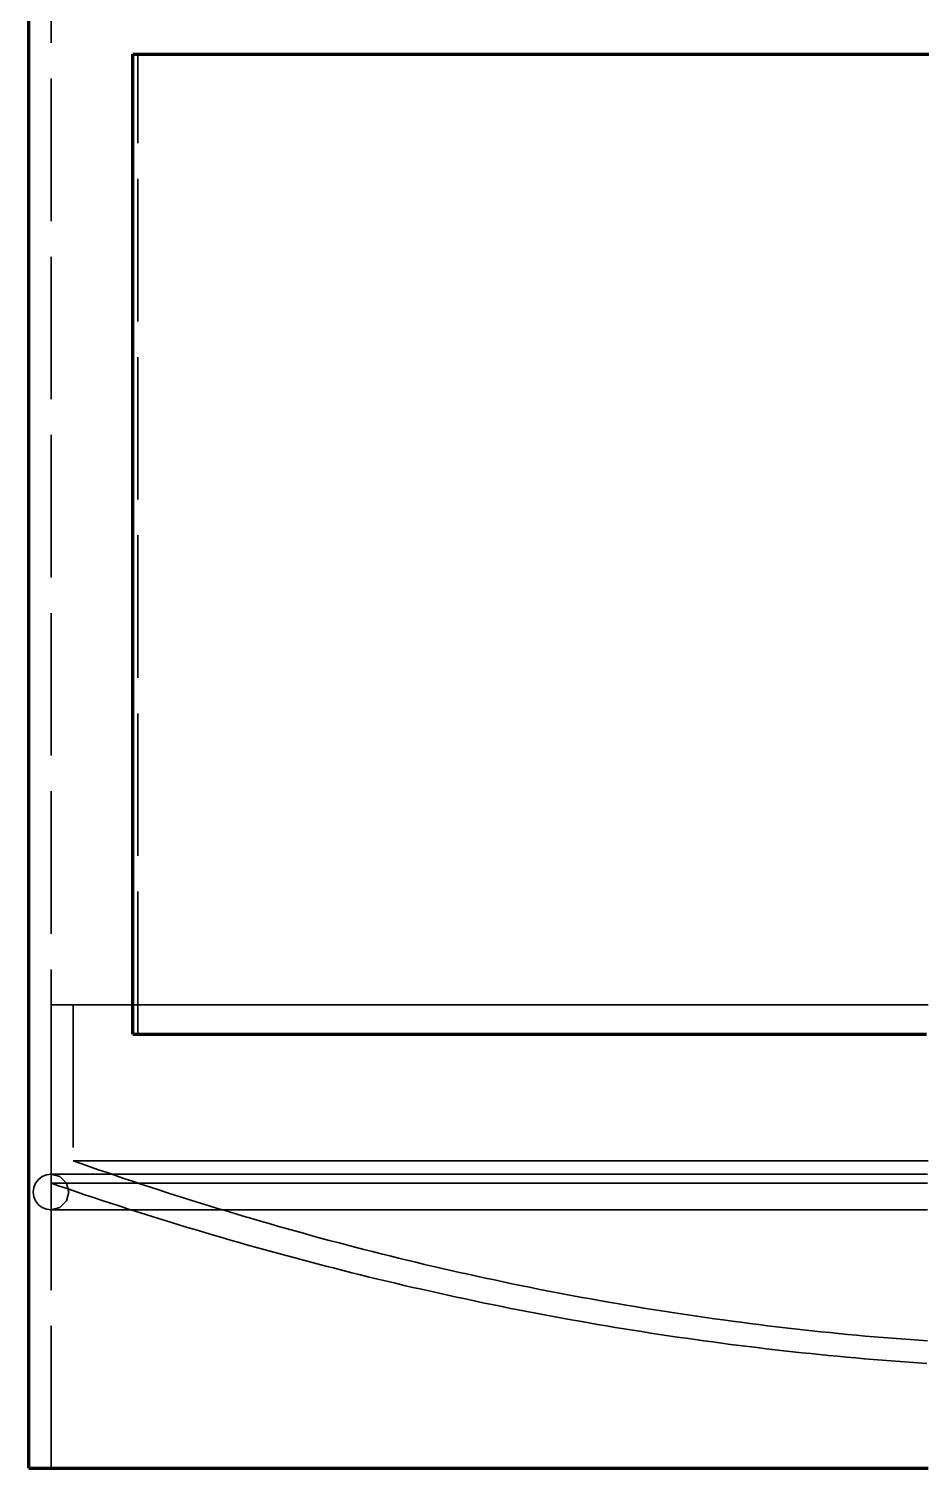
# Model space of a CAD drawing. Header units: millimetres. Extents: x 0 to 2382, y 0 to 420.
# Drawn here: x 284.3 to 309.36, y 173.36 to 213.76 of the extents above; entities that cross this region are included whole.
import ezdxf

# ---------------------------------------------------------------- set-up
doc = ezdxf.new("R2010")
doc.units = ezdxf.units.MM
doc.linetypes.add('IRAM-E-TRAZOS', pattern=[5, 4, -1])
doc.layers.add('01-VISIBLE', color=7, linetype='CONTINUOUS', lineweight=70)
doc.layers.add('02-OCULTA', color=4, linetype='IRAM-E-TRAZOS', lineweight=35)

msp = doc.modelspace()

# ---------------------------------------------------------------- linework, layer by layer
at = {"layer": '01-VISIBLE'}
for p, q in [((284.305, 173.363), (284.305, 219.5)), ((287.23, 185.548), (287.23, 213.048))]:
    msp.add_line(p, q, dxfattribs=at)
for points in [[(287.23, 213.048), (287.481, 213.048), (287.732, 213.048), (287.983, 213.048), (288.234, 213.048), (288.485, 213.048), (288.736, 213.048), (288.987, 213.048), (289.238, 213.048), (289.489, 213.048), (289.741, 213.048), (289.992, 213.048), (290.243, 213.048), (290.494, 213.048), (290.745, 213.048), (290.996, 213.048), (291.247, 213.048), (291.498, 213.048), (291.749, 213.048), (292, 213.048), (292.251, 213.048), (292.503, 213.048), (292.754, 213.048), (293.005, 213.048), (293.256, 213.048), (293.507, 213.048), (293.758, 213.048), (294.009, 213.048), (294.26, 213.048), (294.511, 213.048), (294.762, 213.048), (295.013, 213.048), (295.265, 213.048), (295.516, 213.048), (295.767, 213.048), (296.018, 213.048), (296.269, 213.048), (296.52, 213.048), (296.771, 213.048), (297.022, 213.048), (297.273, 213.048), (297.524, 213.048), (297.775, 213.048), (298.027, 213.048), (298.278, 213.048), (298.529, 213.048), (298.78, 213.048), (299.031, 213.048), (299.282, 213.048), (299.533, 213.048), (299.784, 213.048), (300.035, 213.048), (300.286, 213.048), (300.537, 213.048), (300.789, 213.048), (301.04, 213.048), (301.291, 213.048), (301.542, 213.048), (301.793, 213.048), (302.044, 213.048), (302.295, 213.048), (302.546, 213.048), (302.797, 213.048), (303.048, 213.048), (303.299, 213.048), (303.551, 213.048), (303.802, 213.048), (304.053, 213.048), (304.304, 213.048), (304.555, 213.048), (304.806, 213.048), (305.057, 213.048), (305.308, 213.048), (305.559, 213.048), (305.81, 213.048), (306.061, 213.048), (306.313, 213.048), (306.564, 213.048), (306.815, 213.048), (307.066, 213.048), (307.317, 213.048), (307.568, 213.048), (307.819, 213.048), (308.07, 213.048), (308.321, 213.048), (308.572, 213.048), (308.823, 213.048), (309.075, 213.048), (309.326, 213.048), (309.577, 213.048)], [(287.23, 185.548), (287.48, 185.548), (287.73, 185.548), (287.981, 185.548), (288.231, 185.548), (288.481, 185.548), (288.731, 185.548), (288.982, 185.548), (289.232, 185.548), (289.482, 185.548), (289.733, 185.548), (289.983, 185.548), (290.233, 185.548), (290.484, 185.548), (290.734, 185.548), (290.984, 185.548), (291.234, 185.548), (291.485, 185.548), (291.735, 185.548), (291.985, 185.548), (292.236, 185.548), (292.486, 185.548), (292.736, 185.548), (292.987, 185.548), (293.237, 185.548), (293.487, 185.548), (293.737, 185.548), (293.988, 185.548), (294.238, 185.548), (294.488, 185.548), (294.739, 185.548), (294.989, 185.548), (295.239, 185.548), (295.49, 185.548), (295.74, 185.548), (295.99, 185.548), (296.241, 185.548), (296.491, 185.548), (296.741, 185.548), (296.991, 185.548), (297.242, 185.548), (297.492, 185.548), (297.742, 185.548), (297.993, 185.548), (298.243, 185.548), (298.493, 185.548), (298.744, 185.548), (298.994, 185.548), (299.244, 185.548), (299.494, 185.548), (299.745, 185.548), (299.995, 185.548), (300.245, 185.548), (300.496, 185.548), (300.746, 185.548), (300.996, 185.548), (301.247, 185.548), (301.497, 185.548), (301.747, 185.548), (301.997, 185.548), (302.248, 185.548), (302.498, 185.548), (302.748, 185.548), (302.999, 185.548), (303.249, 185.548), (303.499, 185.548), (303.75, 185.548), (304, 185.548), (304.25, 185.548), (304.5, 185.548), (304.751, 185.548), (305.001, 185.548), (305.251, 185.548), (305.502, 185.548), (305.752, 185.548), (306.002, 185.548), (306.253, 185.548), (306.503, 185.548), (306.753, 185.548), (307.004, 185.548), (307.254, 185.548), (307.504, 185.548), (307.754, 185.548), (308.005, 185.548), (308.255, 185.548), (308.505, 185.548), (308.756, 185.548), (309.006, 185.548), (309.256, 185.548), (309.507, 185.548)], [(284.305, 173.363), (284.555, 173.363), (284.805, 173.363), (285.055, 173.363), (285.305, 173.363), (285.555, 173.363), (285.805, 173.363), (286.055, 173.363), (286.305, 173.363), (286.555, 173.363), (286.805, 173.363), (287.055, 173.363), (287.305, 173.363), (287.555, 173.363), (287.805, 173.363), (288.055, 173.363), (288.305, 173.363), (288.555, 173.363), (288.805, 173.363), (289.055, 173.363), (289.305, 173.363), (289.555, 173.363), (289.805, 173.363), (290.055, 173.363), (290.305, 173.363), (290.555, 173.363), (290.805, 173.363), (291.055, 173.363), (291.305, 173.363), (291.555, 173.363), (291.805, 173.363), (292.055, 173.363), (292.305, 173.363), (292.555, 173.363), (292.805, 173.363), (293.055, 173.363), (293.305, 173.363), (293.555, 173.363), (293.805, 173.363), (294.055, 173.363), (294.305, 173.363), (294.555, 173.363), (294.805, 173.363), (295.055, 173.363), (295.305, 173.363), (295.555, 173.363), (295.805, 173.363), (296.055, 173.363), (296.305, 173.363), (296.555, 173.363), (296.805, 173.363), (297.055, 173.363), (297.305, 173.363), (297.555, 173.363), (297.805, 173.363), (298.055, 173.363), (298.305, 173.363), (298.555, 173.363), (298.805, 173.363), (299.055, 173.363), (299.305, 173.363), (299.555, 173.363), (299.805, 173.363), (300.055, 173.363), (300.305, 173.363), (300.555, 173.363), (300.805, 173.363), (301.055, 173.363), (301.305, 173.363), (301.555, 173.363), (301.805, 173.363), (302.055, 173.363), (302.305, 173.363), (302.555, 173.363), (302.805, 173.363), (303.055, 173.363), (303.305, 173.363), (303.555, 173.363), (303.805, 173.363), (304.055, 173.363), (304.305, 173.363), (304.555, 173.363), (304.805, 173.363), (305.055, 173.363), (305.305, 173.363), (305.555, 173.363), (305.805, 173.363), (306.055, 173.363), (306.305, 173.363), (306.555, 173.363), (306.805, 173.363), (307.055, 173.363), (307.305, 173.363), (307.555, 173.363), (307.805, 173.363), (308.055, 173.363), (308.305, 173.363), (308.555, 173.363), (308.805, 173.363), (309.055, 173.363), (309.305, 173.363), (309.555, 173.363)]]:
    msp.add_lwpolyline(points, dxfattribs=at)
at = {"layer": '02-OCULTA'}
for p, q in [((284.93, 173.363), (284.93, 301.544)), ((287.365, 213.048), (287.23, 213.048)), ((287.365, 185.548), (287.365, 213.048)), ((284.93, 181.363), (284.93, 186.363)), ((285.555, 186.363), (285.555, 181.988)), ((287.365, 185.548), (287.23, 185.548))]:
    msp.add_line(p, q, dxfattribs=at)
for points in [[(287.365, 213.048), (287.615, 213.048), (287.865, 213.048), (288.115, 213.048), (288.366, 213.048), (288.616, 213.048), (288.866, 213.048), (289.116, 213.048), (289.366, 213.048), (289.617, 213.048), (289.867, 213.048), (290.117, 213.048), (290.367, 213.048), (290.618, 213.048), (290.868, 213.048), (291.118, 213.048), (291.368, 213.048), (291.618, 213.048), (291.869, 213.048), (292.119, 213.048), (292.369, 213.048), (292.619, 213.048), (292.869, 213.048), (293.12, 213.048), (293.37, 213.048), (293.62, 213.048), (293.87, 213.048), (294.12, 213.048), (294.371, 213.048), (294.621, 213.048), (294.871, 213.048), (295.121, 213.048), (295.372, 213.048), (295.622, 213.048), (295.872, 213.048), (296.122, 213.048), (296.372, 213.048), (296.623, 213.048), (296.873, 213.048), (297.123, 213.048), (297.373, 213.048), (297.623, 213.048), (297.874, 213.048), (298.124, 213.048), (298.374, 213.048), (298.624, 213.048), (298.874, 213.048), (299.125, 213.048), (299.375, 213.048), (299.625, 213.048), (299.875, 213.048), (300.125, 213.048), (300.376, 213.048), (300.626, 213.048), (300.876, 213.048), (301.126, 213.048), (301.377, 213.048), (301.627, 213.048), (301.877, 213.048), (302.127, 213.048), (302.377, 213.048), (302.628, 213.048), (302.878, 213.048), (303.128, 213.048), (303.378, 213.048), (303.628, 213.048), (303.879, 213.048), (304.129, 213.048), (304.379, 213.048), (304.629, 213.048), (304.879, 213.048), (305.13, 213.048), (305.38, 213.048), (305.63, 213.048), (305.88, 213.048), (306.131, 213.048), (306.381, 213.048), (306.631, 213.048), (306.881, 213.048), (307.131, 213.048), (307.382, 213.048), (307.632, 213.048), (307.882, 213.048), (308.132, 213.048), (308.382, 213.048), (308.633, 213.048), (308.883, 213.048), (309.133, 213.048), (309.383, 213.048)], [(309.531, 186.363), (309.28, 186.363), (309.029, 186.363), (308.778, 186.363), (308.527, 186.363), (308.276, 186.363), (308.025, 186.363), (307.774, 186.363), (307.523, 186.363), (307.272, 186.363), (307.021, 186.363), (306.77, 186.363), (306.519, 186.363), (306.268, 186.363), (306.017, 186.363), (305.766, 186.363), (305.515, 186.363), (305.264, 186.363), (305.013, 186.363), (304.762, 186.363), (304.511, 186.363), (304.26, 186.363), (304.009, 186.363), (303.757, 186.363), (303.506, 186.363), (303.255, 186.363), (303.004, 186.363), (302.753, 186.363), (302.502, 186.363), (302.251, 186.363), (302, 186.363), (301.749, 186.363), (301.498, 186.363), (301.247, 186.363), (300.996, 186.363), (300.745, 186.363), (300.494, 186.363), (300.243, 186.363), (299.992, 186.363), (299.741, 186.363), (299.49, 186.363), (299.239, 186.363), (298.988, 186.363), (298.737, 186.363), (298.486, 186.363), (298.235, 186.363), (297.984, 186.363), (297.733, 186.363), (297.482, 186.363), (297.231, 186.363), (296.98, 186.363), (296.729, 186.363), (296.478, 186.363), (296.226, 186.363), (295.975, 186.363), (295.724, 186.363), (295.473, 186.363), (295.222, 186.363), (294.971, 186.363), (294.72, 186.363), (294.469, 186.363), (294.218, 186.363), (293.967, 186.363), (293.716, 186.363), (293.465, 186.363), (293.214, 186.363), (292.963, 186.363), (292.712, 186.363), (292.461, 186.363), (292.21, 186.363), (291.959, 186.363), (291.708, 186.363), (291.457, 186.363), (291.206, 186.363), (290.955, 186.363), (290.704, 186.363), (290.453, 186.363), (290.202, 186.363), (289.951, 186.363), (289.7, 186.363), (289.449, 186.363), (289.198, 186.363), (288.947, 186.363), (288.695, 186.363), (288.444, 186.363), (288.193, 186.363), (287.942, 186.363), (287.691, 186.363), (287.44, 186.363), (287.189, 186.363), (286.938, 186.363), (286.687, 186.363), (286.436, 186.363), (286.185, 186.363), (285.934, 186.363), (285.683, 186.363), (285.432, 186.363), (285.181, 186.363), (284.93, 186.363)], [(284.93, 186.363), (285.18, 186.363), (285.43, 186.363), (285.68, 186.363), (285.93, 186.363), (286.18, 186.363), (286.43, 186.363), (286.68, 186.363), (286.93, 186.363), (287.18, 186.363), (287.43, 186.363), (287.68, 186.363), (287.93, 186.363), (288.18, 186.363), (288.43, 186.363), (288.68, 186.363), (288.93, 186.363), (289.18, 186.363), (289.43, 186.363), (289.68, 186.363), (289.93, 186.363), (290.18, 186.363), (290.43, 186.363), (290.68, 186.363), (290.93, 186.363), (291.18, 186.363), (291.43, 186.363), (291.68, 186.363), (291.93, 186.363), (292.18, 186.363), (292.43, 186.363), (292.68, 186.363), (292.93, 186.363), (293.18, 186.363), (293.43, 186.363), (293.68, 186.363), (293.93, 186.363), (294.18, 186.363), (294.43, 186.363), (294.68, 186.363), (294.93, 186.363), (295.18, 186.363), (295.43, 186.363), (295.68, 186.363), (295.93, 186.363), (296.18, 186.363), (296.43, 186.363), (296.68, 186.363), (296.93, 186.363), (297.18, 186.363), (297.43, 186.363), (297.68, 186.363), (297.93, 186.363), (298.18, 186.363), (298.43, 186.363), (298.68, 186.363), (298.93, 186.363), (299.18, 186.363), (299.43, 186.363), (299.68, 186.363), (299.93, 186.363), (300.18, 186.363), (300.43, 186.363), (300.68, 186.363), (300.93, 186.363), (301.18, 186.363), (301.43, 186.363), (301.68, 186.363), (301.93, 186.363), (302.18, 186.363), (302.43, 186.363), (302.68, 186.363), (302.93, 186.363), (303.18, 186.363), (303.43, 186.363), (303.68, 186.363), (303.93, 186.363), (304.18, 186.363), (304.43, 186.363), (304.68, 186.363), (304.93, 186.363), (305.18, 186.363), (305.43, 186.363), (305.68, 186.363), (305.93, 186.363), (306.18, 186.363), (306.43, 186.363), (306.68, 186.363), (306.93, 186.363), (307.18, 186.363), (307.43, 186.363), (307.68, 186.363), (307.93, 186.363), (308.18, 186.363), (308.43, 186.363), (308.68, 186.363), (308.93, 186.363), (309.18, 186.363), (309.43, 186.363)], [(309.555, 186.363), (309.305, 186.363), (309.055, 186.363), (308.805, 186.363), (308.555, 186.363), (308.305, 186.363), (308.055, 186.363), (307.805, 186.363), (307.555, 186.363), (307.305, 186.363), (307.055, 186.363), (306.805, 186.363), (306.555, 186.363), (306.305, 186.363), (306.055, 186.363), (305.805, 186.363), (305.555, 186.363), (305.305, 186.363), (305.055, 186.363), (304.805, 186.363), (304.555, 186.363), (304.305, 186.363), (304.055, 186.363), (303.805, 186.363), (303.555, 186.363), (303.305, 186.363), (303.055, 186.363), (302.805, 186.363), (302.555, 186.363), (302.305, 186.363), (302.055, 186.363), (301.805, 186.363), (301.555, 186.363), (301.305, 186.363), (301.055, 186.363), (300.805, 186.363), (300.555, 186.363), (300.305, 186.363), (300.055, 186.363), (299.805, 186.363), (299.555, 186.363), (299.305, 186.363), (299.055, 186.363), (298.805, 186.363), (298.555, 186.363), (298.305, 186.363), (298.055, 186.363), (297.805, 186.363), (297.555, 186.363), (297.305, 186.363), (297.055, 186.363), (296.805, 186.363), (296.555, 186.363), (296.305, 186.363), (296.055, 186.363), (295.805, 186.363), (295.555, 186.363), (295.305, 186.363), (295.055, 186.363), (294.805, 186.363), (294.555, 186.363), (294.305, 186.363), (294.055, 186.363), (293.805, 186.363), (293.555, 186.363), (293.305, 186.363), (293.055, 186.363), (292.805, 186.363), (292.555, 186.363), (292.305, 186.363), (292.055, 186.363), (291.805, 186.363), (291.555, 186.363), (291.305, 186.363), (291.055, 186.363), (290.805, 186.363), (290.555, 186.363), (290.305, 186.363), (290.055, 186.363), (289.805, 186.363), (289.555, 186.363), (289.305, 186.363), (289.055, 186.363), (288.805, 186.363), (288.555, 186.363), (288.305, 186.363), (288.055, 186.363), (287.805, 186.363), (287.555, 186.363), (287.305, 186.363), (287.055, 186.363), (286.805, 186.363), (286.555, 186.363), (286.305, 186.363), (286.055, 186.363), (285.805, 186.363), (285.555, 186.363)], [(285.555, 186.363), (285.805, 186.363), (286.055, 186.363), (286.305, 186.363), (286.555, 186.363), (286.805, 186.363), (287.055, 186.363), (287.305, 186.363), (287.555, 186.363), (287.805, 186.363), (288.055, 186.363), (288.305, 186.363), (288.555, 186.363), (288.805, 186.363), (289.055, 186.363), (289.305, 186.363), (289.555, 186.363), (289.805, 186.363), (290.055, 186.363), (290.305, 186.363), (290.555, 186.363), (290.805, 186.363), (291.055, 186.363), (291.305, 186.363), (291.555, 186.363), (291.805, 186.363), (292.055, 186.363), (292.305, 186.363), (292.555, 186.363), (292.805, 186.363), (293.055, 186.363), (293.305, 186.363), (293.555, 186.363), (293.805, 186.363), (294.055, 186.363), (294.305, 186.363), (294.555, 186.363), (294.805, 186.363), (295.055, 186.363), (295.305, 186.363), (295.555, 186.363), (295.805, 186.363), (296.055, 186.363), (296.305, 186.363), (296.555, 186.363), (296.805, 186.363), (297.055, 186.363), (297.305, 186.363), (297.555, 186.363), (297.805, 186.363), (298.055, 186.363), (298.305, 186.363), (298.555, 186.363), (298.805, 186.363), (299.055, 186.363), (299.305, 186.363), (299.555, 186.363), (299.805, 186.363), (300.055, 186.363), (300.305, 186.363), (300.555, 186.363), (300.805, 186.363), (301.055, 186.363), (301.305, 186.363), (301.555, 186.363), (301.805, 186.363), (302.055, 186.363), (302.305, 186.363), (302.555, 186.363), (302.805, 186.363), (303.055, 186.363), (303.305, 186.363), (303.555, 186.363), (303.805, 186.363), (304.055, 186.363), (304.305, 186.363), (304.555, 186.363), (304.805, 186.363), (305.055, 186.363), (305.305, 186.363), (305.555, 186.363), (305.805, 186.363), (306.055, 186.363), (306.305, 186.363), (306.555, 186.363), (306.805, 186.363), (307.055, 186.363), (307.305, 186.363), (307.555, 186.363), (307.805, 186.363), (308.055, 186.363), (308.305, 186.363), (308.555, 186.363), (308.805, 186.363), (309.055, 186.363), (309.305, 186.363), (309.555, 186.363)], [(287.365, 185.548), (287.615, 185.548), (287.865, 185.548), (288.115, 185.548), (288.366, 185.548), (288.616, 185.548), (288.866, 185.548), (289.116, 185.548), (289.366, 185.548), (289.617, 185.548), (289.867, 185.548), (290.117, 185.548), (290.367, 185.548), (290.618, 185.548), (290.868, 185.548), (291.118, 185.548), (291.368, 185.548), (291.618, 185.548), (291.869, 185.548), (292.119, 185.548), (292.369, 185.548), (292.619, 185.548), (292.869, 185.548), (293.12, 185.548), (293.37, 185.548), (293.62, 185.548), (293.87, 185.548), (294.12, 185.548), (294.371, 185.548), (294.621, 185.548), (294.871, 185.548), (295.121, 185.548), (295.372, 185.548), (295.622, 185.548), (295.872, 185.548), (296.122, 185.548), (296.372, 185.548), (296.623, 185.548), (296.873, 185.548), (297.123, 185.548), (297.373, 185.548), (297.623, 185.548), (297.874, 185.548), (298.124, 185.548), (298.374, 185.548), (298.624, 185.548), (298.874, 185.548), (299.125, 185.548), (299.375, 185.548), (299.625, 185.548), (299.875, 185.548), (300.125, 185.548), (300.376, 185.548), (300.626, 185.548), (300.876, 185.548), (301.126, 185.548), (301.377, 185.548), (301.627, 185.548), (301.877, 185.548), (302.127, 185.548), (302.377, 185.548), (302.628, 185.548), (302.878, 185.548), (303.128, 185.548), (303.378, 185.548), (303.628, 185.548), (303.879, 185.548), (304.129, 185.548), (304.379, 185.548), (304.629, 185.548), (304.879, 185.548), (305.13, 185.548), (305.38, 185.548), (305.63, 185.548), (305.88, 185.548), (306.131, 185.548), (306.381, 185.548), (306.631, 185.548), (306.881, 185.548), (307.131, 185.548), (307.382, 185.548), (307.632, 185.548), (307.882, 185.548), (308.132, 185.548), (308.382, 185.548), (308.633, 185.548), (308.883, 185.548), (309.133, 185.548), (309.383, 185.548)], [(309.555, 181.988), (309.305, 181.988), (309.055, 181.988), (308.805, 181.988), (308.555, 181.988), (308.305, 181.988), (308.055, 181.988), (307.805, 181.988), (307.555, 181.988), (307.305, 181.988), (307.055, 181.988), (306.805, 181.988), (306.555, 181.988), (306.305, 181.988), (306.055, 181.988), (305.805, 181.988), (305.555, 181.988), (305.305, 181.988), (305.055, 181.988), (304.805, 181.988), (304.555, 181.988), (304.305, 181.988), (304.055, 181.988), (303.805, 181.988), (303.555, 181.988), (303.305, 181.988), (303.055, 181.988), (302.805, 181.988), (302.555, 181.988), (302.305, 181.988), (302.055, 181.988), (301.805, 181.988), (301.555, 181.988), (301.305, 181.988), (301.055, 181.988), (300.805, 181.988), (300.555, 181.988), (300.305, 181.988), (300.055, 181.988), (299.805, 181.988), (299.555, 181.988), (299.305, 181.988), (299.055, 181.988), (298.805, 181.988), (298.555, 181.988), (298.305, 181.988), (298.055, 181.988), (297.805, 181.988), (297.555, 181.988), (297.305, 181.988), (297.055, 181.988), (296.805, 181.988), (296.555, 181.988), (296.305, 181.988), (296.055, 181.988), (295.805, 181.988), (295.555, 181.988), (295.305, 181.988), (295.055, 181.988), (294.805, 181.988), (294.555, 181.988), (294.305, 181.988), (294.055, 181.988), (293.805, 181.988), (293.555, 181.988), (293.305, 181.988), (293.055, 181.988), (292.805, 181.988), (292.555, 181.988), (292.305, 181.988), (292.055, 181.988), (291.805, 181.988), (291.555, 181.988), (291.305, 181.988), (291.055, 181.988), (290.805, 181.988), (290.555, 181.988), (290.305, 181.988), (290.055, 181.988), (289.805, 181.988), (289.555, 181.988), (289.305, 181.988), (289.055, 181.988), (288.805, 181.988), (288.555, 181.988), (288.305, 181.988), (288.055, 181.988), (287.805, 181.988), (287.555, 181.988), (287.305, 181.988), (287.055, 181.988), (286.805, 181.988), (286.555, 181.988), (286.305, 181.988), (286.055, 181.988), (285.805, 181.988), (285.555, 181.988)], [(285.555, 181.988), (285.805, 181.988), (286.055, 181.988), (286.305, 181.988), (286.555, 181.988), (286.805, 181.988), (287.055, 181.988), (287.305, 181.988), (287.555, 181.988), (287.805, 181.988), (288.055, 181.988), (288.305, 181.988), (288.555, 181.988), (288.805, 181.988), (289.055, 181.988), (289.305, 181.988), (289.555, 181.988), (289.805, 181.988), (290.055, 181.988), (290.305, 181.988), (290.555, 181.988), (290.805, 181.988), (291.055, 181.988), (291.305, 181.988), (291.555, 181.988), (291.805, 181.988), (292.055, 181.988), (292.305, 181.988), (292.555, 181.988), (292.805, 181.988), (293.055, 181.988), (293.305, 181.988), (293.555, 181.988), (293.805, 181.988), (294.055, 181.988), (294.305, 181.988), (294.555, 181.988), (294.805, 181.988), (295.055, 181.988), (295.305, 181.988), (295.555, 181.988), (295.805, 181.988), (296.055, 181.988), (296.305, 181.988), (296.555, 181.988), (296.805, 181.988), (297.055, 181.988), (297.305, 181.988), (297.555, 181.988), (297.805, 181.988), (298.055, 181.988), (298.305, 181.988), (298.555, 181.988), (298.805, 181.988), (299.055, 181.988), (299.305, 181.988), (299.555, 181.988), (299.805, 181.988), (300.055, 181.988), (300.305, 181.988), (300.555, 181.988), (300.805, 181.988), (301.055, 181.988), (301.305, 181.988), (301.555, 181.988), (301.805, 181.988), (302.055, 181.988), (302.305, 181.988), (302.555, 181.988), (302.805, 181.988), (303.055, 181.988), (303.305, 181.988), (303.555, 181.988), (303.805, 181.988), (304.055, 181.988), (304.305, 181.988), (304.555, 181.988), (304.805, 181.988), (305.055, 181.988), (305.305, 181.988), (305.555, 181.988), (305.805, 181.988), (306.055, 181.988), (306.305, 181.988), (306.555, 181.988), (306.805, 181.988), (307.055, 181.988), (307.305, 181.988), (307.555, 181.988), (307.805, 181.988), (308.055, 181.988), (308.305, 181.988), (308.555, 181.988), (308.805, 181.988), (309.055, 181.988), (309.305, 181.988), (309.555, 181.988)], [(285.555, 181.988), (285.792, 181.905), (286.029, 181.822), (286.266, 181.74), (286.503, 181.659), (286.74, 181.578), (286.978, 181.498), (287.216, 181.418), (287.454, 181.339), (287.693, 181.26), (287.931, 181.183), (288.17, 181.105), (288.409, 181.029), (288.648, 180.953), (288.887, 180.878), (289.127, 180.803), (289.366, 180.729), (289.606, 180.655), (289.846, 180.582), (290.086, 180.51), (290.327, 180.439), (290.568, 180.368), (290.808, 180.297), (291.049, 180.228), (291.291, 180.159), (291.532, 180.09), (291.773, 180.022), (292.015, 179.955), (292.257, 179.889), (292.499, 179.823), (292.741, 179.758), (292.984, 179.693), (293.227, 179.629), (293.469, 179.566), (293.712, 179.503), (293.955, 179.442), (294.199, 179.38), (294.442, 179.32), (294.686, 179.26), (294.929, 179.2), (295.173, 179.142), (295.418, 179.084), (295.662, 179.027), (295.906, 178.97), (296.151, 178.914), (296.395, 178.859), (296.64, 178.804), (296.885, 178.75), (297.131, 178.697), (297.376, 178.645), (297.621, 178.593), (297.867, 178.542), (298.113, 178.491), (298.359, 178.441), (298.605, 178.392), (298.851, 178.344), (299.097, 178.296), (299.344, 178.249), (299.59, 178.203), (299.837, 178.157), (300.084, 178.112), (300.331, 178.068), (300.578, 178.024), (300.825, 177.982), (301.072, 177.939), (301.32, 177.898), (301.567, 177.857), (301.815, 177.817), (302.063, 177.778), (302.31, 177.739), (302.558, 177.702), (302.807, 177.664), (303.055, 177.628), (303.303, 177.592), (303.552, 177.557), (303.8, 177.523), (304.049, 177.489), (304.297, 177.457), (304.546, 177.424), (304.795, 177.393), (305.044, 177.362), (305.293, 177.332), (305.542, 177.303), (305.792, 177.275), (306.041, 177.247), (306.29, 177.22), (306.54, 177.194), (306.79, 177.168), (307.039, 177.143), (307.289, 177.119), (307.539, 177.096), (307.789, 177.073), (308.038, 177.051), (308.288, 177.03), (308.538, 177.009), (308.789, 176.99), (309.039, 176.971), (309.289, 176.952), (309.539, 176.935)], [(284.93, 181.613), (284.801, 181.596), (284.68, 181.546), (284.576, 181.466), (284.497, 181.363), (284.447, 181.242), (284.43, 181.113)], [(309.531, 181.613), (309.28, 181.613), (309.029, 181.613), (308.778, 181.613), (308.527, 181.613), (308.276, 181.613), (308.025, 181.613), (307.774, 181.613), (307.523, 181.613), (307.272, 181.613), (307.021, 181.613), (306.77, 181.613), (306.519, 181.613), (306.268, 181.613), (306.017, 181.613), (305.766, 181.613), (305.515, 181.613), (305.264, 181.613), (305.013, 181.613), (304.762, 181.613), (304.511, 181.613), (304.26, 181.613), (304.009, 181.613), (303.757, 181.613), (303.506, 181.613), (303.255, 181.613), (303.004, 181.613), (302.753, 181.613), (302.502, 181.613), (302.251, 181.613), (302, 181.613), (301.749, 181.613), (301.498, 181.613), (301.247, 181.613), (300.996, 181.613), (300.745, 181.613), (300.494, 181.613), (300.243, 181.613), (299.992, 181.613), (299.741, 181.613), (299.49, 181.613), (299.239, 181.613), (298.988, 181.613), (298.737, 181.613), (298.486, 181.613), (298.235, 181.613), (297.984, 181.613), (297.733, 181.613), (297.482, 181.613), (297.231, 181.613), (296.98, 181.613), (296.729, 181.613), (296.478, 181.613), (296.226, 181.613), (295.975, 181.613), (295.724, 181.613), (295.473, 181.613), (295.222, 181.613), (294.971, 181.613), (294.72, 181.613), (294.469, 181.613), (294.218, 181.613), (293.967, 181.613), (293.716, 181.613), (293.465, 181.613), (293.214, 181.613), (292.963, 181.613), (292.712, 181.613), (292.461, 181.613), (292.21, 181.613), (291.959, 181.613), (291.708, 181.613), (291.457, 181.613), (291.206, 181.613), (290.955, 181.613), (290.704, 181.613), (290.453, 181.613), (290.202, 181.613), (289.951, 181.613), (289.7, 181.613), (289.449, 181.613), (289.198, 181.613), (288.947, 181.613), (288.695, 181.613), (288.444, 181.613), (288.193, 181.613), (287.942, 181.613), (287.691, 181.613), (287.44, 181.613), (287.189, 181.613), (286.938, 181.613), (286.687, 181.613), (286.436, 181.613), (286.185, 181.613), (285.934, 181.613), (285.683, 181.613), (285.432, 181.613), (285.181, 181.613), (284.93, 181.613)], [(309.531, 181.613), (309.28, 181.613), (309.029, 181.613), (308.778, 181.613), (308.527, 181.613), (308.276, 181.613), (308.025, 181.613), (307.774, 181.613), (307.523, 181.613), (307.272, 181.613), (307.021, 181.613), (306.77, 181.613), (306.519, 181.613), (306.268, 181.613), (306.017, 181.613), (305.766, 181.613), (305.515, 181.613), (305.264, 181.613), (305.013, 181.613), (304.762, 181.613), (304.511, 181.613), (304.26, 181.613), (304.009, 181.613), (303.757, 181.613), (303.506, 181.613), (303.255, 181.613), (303.004, 181.613), (302.753, 181.613), (302.502, 181.613), (302.251, 181.613), (302, 181.613), (301.749, 181.613), (301.498, 181.613), (301.247, 181.613), (300.996, 181.613), (300.745, 181.613), (300.494, 181.613), (300.243, 181.613), (299.992, 181.613), (299.741, 181.613), (299.49, 181.613), (299.239, 181.613), (298.988, 181.613), (298.737, 181.613), (298.486, 181.613), (298.235, 181.613), (297.984, 181.613), (297.733, 181.613), (297.482, 181.613), (297.231, 181.613), (296.98, 181.613), (296.729, 181.613), (296.478, 181.613), (296.226, 181.613), (295.975, 181.613), (295.724, 181.613), (295.473, 181.613), (295.222, 181.613), (294.971, 181.613), (294.72, 181.613), (294.469, 181.613), (294.218, 181.613), (293.967, 181.613), (293.716, 181.613), (293.465, 181.613), (293.214, 181.613), (292.963, 181.613), (292.712, 181.613), (292.461, 181.613), (292.21, 181.613), (291.959, 181.613), (291.708, 181.613), (291.457, 181.613), (291.206, 181.613), (290.955, 181.613), (290.704, 181.613), (290.453, 181.613), (290.202, 181.613), (289.951, 181.613), (289.7, 181.613), (289.449, 181.613), (289.198, 181.613), (288.947, 181.613), (288.695, 181.613), (288.444, 181.613), (288.193, 181.613), (287.942, 181.613), (287.691, 181.613), (287.44, 181.613), (287.189, 181.613), (286.938, 181.613), (286.687, 181.613), (286.436, 181.613), (286.185, 181.613), (285.934, 181.613), (285.683, 181.613), (285.432, 181.613), (285.181, 181.613), (284.93, 181.613)], [(284.93, 181.613), (285.18, 181.546), (285.363, 181.363), (285.43, 181.113), (285.363, 180.863), (285.18, 180.68), (284.93, 180.613)], [(284.43, 181.113), (284.447, 180.983), (284.497, 180.863), (284.576, 180.759), (284.68, 180.68), (284.801, 180.63), (284.93, 180.613)], [(309.531, 181.363), (309.28, 181.363), (309.029, 181.363), (308.778, 181.363), (308.527, 181.363), (308.276, 181.363), (308.025, 181.363), (307.774, 181.363), (307.523, 181.363), (307.272, 181.363), (307.021, 181.363), (306.77, 181.363), (306.519, 181.363), (306.268, 181.363), (306.017, 181.363), (305.766, 181.363), (305.515, 181.363), (305.264, 181.363), (305.013, 181.363), (304.762, 181.363), (304.511, 181.363), (304.26, 181.363), (304.009, 181.363), (303.757, 181.363), (303.506, 181.363), (303.255, 181.363), (303.004, 181.363), (302.753, 181.363), (302.502, 181.363), (302.251, 181.363), (302, 181.363), (301.749, 181.363), (301.498, 181.363), (301.247, 181.363), (300.996, 181.363), (300.745, 181.363), (300.494, 181.363), (300.243, 181.363), (299.992, 181.363), (299.741, 181.363), (299.49, 181.363), (299.239, 181.363), (298.988, 181.363), (298.737, 181.363), (298.486, 181.363), (298.235, 181.363), (297.984, 181.363), (297.733, 181.363), (297.482, 181.363), (297.231, 181.363), (296.98, 181.363), (296.729, 181.363), (296.478, 181.363), (296.226, 181.363), (295.975, 181.363), (295.724, 181.363), (295.473, 181.363), (295.222, 181.363), (294.971, 181.363), (294.72, 181.363), (294.469, 181.363), (294.218, 181.363), (293.967, 181.363), (293.716, 181.363), (293.465, 181.363), (293.214, 181.363), (292.963, 181.363), (292.712, 181.363), (292.461, 181.363), (292.21, 181.363), (291.959, 181.363), (291.708, 181.363), (291.457, 181.363), (291.206, 181.363), (290.955, 181.363), (290.704, 181.363), (290.453, 181.363), (290.202, 181.363), (289.951, 181.363), (289.7, 181.363), (289.449, 181.363), (289.198, 181.363), (288.947, 181.363), (288.695, 181.363), (288.444, 181.363), (288.193, 181.363), (287.942, 181.363), (287.691, 181.363), (287.44, 181.363), (287.189, 181.363), (286.938, 181.363), (286.687, 181.363), (286.436, 181.363), (286.185, 181.363), (285.934, 181.363), (285.683, 181.363), (285.432, 181.363), (285.181, 181.363), (284.93, 181.363)], [(284.93, 181.363), (285.18, 181.363), (285.43, 181.363), (285.68, 181.363), (285.93, 181.363), (286.18, 181.363), (286.43, 181.363), (286.68, 181.363), (286.93, 181.363), (287.18, 181.363), (287.43, 181.363), (287.68, 181.363), (287.93, 181.363), (288.18, 181.363), (288.43, 181.363), (288.68, 181.363), (288.93, 181.363), (289.18, 181.363), (289.43, 181.363), (289.68, 181.363), (289.93, 181.363), (290.18, 181.363), (290.43, 181.363), (290.68, 181.363), (290.93, 181.363), (291.18, 181.363), (291.43, 181.363), (291.68, 181.363), (291.93, 181.363), (292.18, 181.363), (292.43, 181.363), (292.68, 181.363), (292.93, 181.363), (293.18, 181.363), (293.43, 181.363), (293.68, 181.363), (293.93, 181.363), (294.18, 181.363), (294.43, 181.363), (294.68, 181.363), (294.93, 181.363), (295.18, 181.363), (295.43, 181.363), (295.68, 181.363), (295.93, 181.363), (296.18, 181.363), (296.43, 181.363), (296.68, 181.363), (296.93, 181.363), (297.18, 181.363), (297.43, 181.363), (297.68, 181.363), (297.93, 181.363), (298.18, 181.363), (298.43, 181.363), (298.68, 181.363), (298.93, 181.363), (299.18, 181.363), (299.43, 181.363), (299.68, 181.363), (299.93, 181.363), (300.18, 181.363), (300.43, 181.363), (300.68, 181.363), (300.93, 181.363), (301.18, 181.363), (301.43, 181.363), (301.68, 181.363), (301.93, 181.363), (302.18, 181.363), (302.43, 181.363), (302.68, 181.363), (302.93, 181.363), (303.18, 181.363), (303.43, 181.363), (303.68, 181.363), (303.93, 181.363), (304.18, 181.363), (304.43, 181.363), (304.68, 181.363), (304.93, 181.363), (305.18, 181.363), (305.43, 181.363), (305.68, 181.363), (305.93, 181.363), (306.18, 181.363), (306.43, 181.363), (306.68, 181.363), (306.93, 181.363), (307.18, 181.363), (307.43, 181.363), (307.68, 181.363), (307.93, 181.363), (308.18, 181.363), (308.43, 181.363), (308.68, 181.363), (308.93, 181.363), (309.18, 181.363), (309.43, 181.363)], [(284.93, 181.363), (285.168, 181.281), (285.406, 181.199), (285.645, 181.119), (285.883, 181.038), (286.122, 180.959), (286.361, 180.88), (286.601, 180.801), (286.84, 180.723), (287.08, 180.646), (287.319, 180.569), (287.559, 180.493), (287.8, 180.418), (288.04, 180.343), (288.281, 180.268), (288.521, 180.195), (288.762, 180.122), (289.003, 180.049), (289.245, 179.977), (289.486, 179.906), (289.728, 179.835), (289.97, 179.765), (290.212, 179.696), (290.454, 179.627), (290.696, 179.559), (290.939, 179.491), (291.182, 179.424), (291.424, 179.358), (291.668, 179.292), (291.911, 179.227), (292.154, 179.163), (292.398, 179.099), (292.641, 179.035), (292.885, 178.973), (293.129, 178.911), (293.374, 178.85), (293.618, 178.789), (293.862, 178.729), (294.107, 178.67), (294.352, 178.611), (294.597, 178.553), (294.842, 178.495), (295.087, 178.439), (295.333, 178.383), (295.578, 178.327), (295.824, 178.272), (296.07, 178.218), (296.316, 178.165), (296.562, 178.112), (296.809, 178.059), (297.055, 178.008), (297.302, 177.957), (297.548, 177.907), (297.795, 177.857), (298.042, 177.808), (298.289, 177.76), (298.537, 177.713), (298.784, 177.666), (299.032, 177.62), (299.279, 177.574), (299.527, 177.529), (299.775, 177.485), (300.023, 177.442), (300.271, 177.399), (300.519, 177.357), (300.768, 177.315), (301.016, 177.275), (301.265, 177.235), (301.513, 177.195), (301.762, 177.156), (302.011, 177.118), (302.26, 177.081), (302.509, 177.044), (302.758, 177.009), (303.008, 176.973), (303.257, 176.939), (303.506, 176.905), (303.756, 176.872), (304.006, 176.839), (304.256, 176.808), (304.505, 176.776), (304.755, 176.746), (305.005, 176.716), (305.255, 176.687), (305.506, 176.659), (305.756, 176.632), (306.006, 176.605), (306.257, 176.579), (306.507, 176.553), (306.758, 176.528), (307.008, 176.504), (307.259, 176.481), (307.51, 176.459), (307.761, 176.437), (308.012, 176.415), (308.263, 176.395), (308.514, 176.375), (308.765, 176.356), (309.016, 176.338), (309.267, 176.32), (309.518, 176.303)], [(309.531, 180.613), (309.28, 180.613), (309.029, 180.613), (308.778, 180.613), (308.527, 180.613), (308.276, 180.613), (308.025, 180.613), (307.774, 180.613), (307.523, 180.613), (307.272, 180.613), (307.021, 180.613), (306.77, 180.613), (306.519, 180.613), (306.268, 180.613), (306.017, 180.613), (305.766, 180.613), (305.515, 180.613), (305.264, 180.613), (305.013, 180.613), (304.762, 180.613), (304.511, 180.613), (304.26, 180.613), (304.009, 180.613), (303.757, 180.613), (303.506, 180.613), (303.255, 180.613), (303.004, 180.613), (302.753, 180.613), (302.502, 180.613), (302.251, 180.613), (302, 180.613), (301.749, 180.613), (301.498, 180.613), (301.247, 180.613), (300.996, 180.613), (300.745, 180.613), (300.494, 180.613), (300.243, 180.613), (299.992, 180.613), (299.741, 180.613), (299.49, 180.613), (299.239, 180.613), (298.988, 180.613), (298.737, 180.613), (298.486, 180.613), (298.235, 180.613), (297.984, 180.613), (297.733, 180.613), (297.482, 180.613), (297.231, 180.613), (296.98, 180.613), (296.729, 180.613), (296.478, 180.613), (296.226, 180.613), (295.975, 180.613), (295.724, 180.613), (295.473, 180.613), (295.222, 180.613), (294.971, 180.613), (294.72, 180.613), (294.469, 180.613), (294.218, 180.613), (293.967, 180.613), (293.716, 180.613), (293.465, 180.613), (293.214, 180.613), (292.963, 180.613), (292.712, 180.613), (292.461, 180.613), (292.21, 180.613), (291.959, 180.613), (291.708, 180.613), (291.457, 180.613), (291.206, 180.613), (290.955, 180.613), (290.704, 180.613), (290.453, 180.613), (290.202, 180.613), (289.951, 180.613), (289.7, 180.613), (289.449, 180.613), (289.198, 180.613), (288.947, 180.613), (288.695, 180.613), (288.444, 180.613), (288.193, 180.613), (287.942, 180.613), (287.691, 180.613), (287.44, 180.613), (287.189, 180.613), (286.938, 180.613), (286.687, 180.613), (286.436, 180.613), (286.185, 180.613), (285.934, 180.613), (285.683, 180.613), (285.432, 180.613), (285.181, 180.613), (284.93, 180.613)], [(284.93, 180.613), (285.181, 180.613), (285.432, 180.613), (285.683, 180.613), (285.934, 180.613), (286.185, 180.613), (286.436, 180.613), (286.687, 180.613), (286.938, 180.613), (287.189, 180.613), (287.44, 180.613), (287.691, 180.613), (287.942, 180.613), (288.193, 180.613), (288.444, 180.613), (288.695, 180.613), (288.947, 180.613), (289.198, 180.613), (289.449, 180.613), (289.7, 180.613), (289.951, 180.613), (290.202, 180.613), (290.453, 180.613), (290.704, 180.613), (290.955, 180.613), (291.206, 180.613), (291.457, 180.613), (291.708, 180.613), (291.959, 180.613), (292.21, 180.613), (292.461, 180.613), (292.712, 180.613), (292.963, 180.613), (293.214, 180.613), (293.465, 180.613), (293.716, 180.613), (293.967, 180.613), (294.218, 180.613), (294.469, 180.613), (294.72, 180.613), (294.971, 180.613), (295.222, 180.613), (295.473, 180.613), (295.724, 180.613), (295.975, 180.613), (296.226, 180.613), (296.478, 180.613), (296.729, 180.613), (296.98, 180.613), (297.231, 180.613), (297.482, 180.613), (297.733, 180.613), (297.984, 180.613), (298.235, 180.613), (298.486, 180.613), (298.737, 180.613), (298.988, 180.613), (299.239, 180.613), (299.49, 180.613), (299.741, 180.613), (299.992, 180.613), (300.243, 180.613), (300.494, 180.613), (300.745, 180.613), (300.996, 180.613), (301.247, 180.613), (301.498, 180.613), (301.749, 180.613), (302, 180.613), (302.251, 180.613), (302.502, 180.613), (302.753, 180.613), (303.004, 180.613), (303.255, 180.613), (303.506, 180.613), (303.757, 180.613), (304.009, 180.613), (304.26, 180.613), (304.511, 180.613), (304.762, 180.613), (305.013, 180.613), (305.264, 180.613), (305.515, 180.613), (305.766, 180.613), (306.017, 180.613), (306.268, 180.613), (306.519, 180.613), (306.77, 180.613), (307.021, 180.613), (307.272, 180.613), (307.523, 180.613), (307.774, 180.613), (308.025, 180.613), (308.276, 180.613), (308.527, 180.613), (308.778, 180.613), (309.029, 180.613), (309.28, 180.613), (309.531, 180.613)], [(309.555, 173.363), (309.305, 173.363), (309.055, 173.363), (308.805, 173.363), (308.555, 173.363), (308.305, 173.363), (308.055, 173.363), (307.805, 173.363), (307.555, 173.363), (307.305, 173.363), (307.055, 173.363), (306.805, 173.363), (306.555, 173.363), (306.305, 173.363), (306.055, 173.363), (305.805, 173.363), (305.555, 173.363), (305.305, 173.363), (305.055, 173.363), (304.805, 173.363), (304.555, 173.363), (304.305, 173.363), (304.055, 173.363), (303.805, 173.363), (303.555, 173.363), (303.305, 173.363), (303.055, 173.363), (302.805, 173.363), (302.555, 173.363), (302.305, 173.363), (302.055, 173.363), (301.805, 173.363), (301.555, 173.363), (301.305, 173.363), (301.055, 173.363), (300.805, 173.363), (300.555, 173.363), (300.305, 173.363), (300.055, 173.363), (299.805, 173.363), (299.555, 173.363), (299.305, 173.363), (299.055, 173.363), (298.805, 173.363), (298.555, 173.363), (298.305, 173.363), (298.055, 173.363), (297.805, 173.363), (297.555, 173.363), (297.305, 173.363), (297.055, 173.363), (296.805, 173.363), (296.555, 173.363), (296.305, 173.363), (296.055, 173.363), (295.805, 173.363), (295.555, 173.363), (295.305, 173.363), (295.055, 173.363), (294.805, 173.363), (294.555, 173.363), (294.305, 173.363), (294.055, 173.363), (293.805, 173.363), (293.555, 173.363), (293.305, 173.363), (293.055, 173.363), (292.805, 173.363), (292.555, 173.363), (292.305, 173.363), (292.055, 173.363), (291.805, 173.363), (291.555, 173.363), (291.305, 173.363), (291.055, 173.363), (290.805, 173.363), (290.555, 173.363), (290.305, 173.363), (290.055, 173.363), (289.805, 173.363), (289.555, 173.363), (289.305, 173.363), (289.055, 173.363), (288.805, 173.363), (288.555, 173.363), (288.305, 173.363), (288.055, 173.363), (287.805, 173.363), (287.555, 173.363), (287.305, 173.363), (287.055, 173.363), (286.805, 173.363), (286.555, 173.363), (286.305, 173.363), (286.055, 173.363), (285.805, 173.363), (285.555, 173.363), (285.305, 173.363), (285.055, 173.363), (284.805, 173.363), (284.555, 173.363), (284.305, 173.363)], [(309.531, 173.363), (309.28, 173.363), (309.029, 173.363), (308.778, 173.363), (308.527, 173.363), (308.276, 173.363), (308.025, 173.363), (307.774, 173.363), (307.523, 173.363), (307.272, 173.363), (307.021, 173.363), (306.77, 173.363), (306.519, 173.363), (306.268, 173.363), (306.017, 173.363), (305.766, 173.363), (305.515, 173.363), (305.264, 173.363), (305.013, 173.363), (304.762, 173.363), (304.511, 173.363), (304.26, 173.363), (304.009, 173.363), (303.757, 173.363), (303.506, 173.363), (303.255, 173.363), (303.004, 173.363), (302.753, 173.363), (302.502, 173.363), (302.251, 173.363), (302, 173.363), (301.749, 173.363), (301.498, 173.363), (301.247, 173.363), (300.996, 173.363), (300.745, 173.363), (300.494, 173.363), (300.243, 173.363), (299.992, 173.363), (299.741, 173.363), (299.49, 173.363), (299.239, 173.363), (298.988, 173.363), (298.737, 173.363), (298.486, 173.363), (298.235, 173.363), (297.984, 173.363), (297.733, 173.363), (297.482, 173.363), (297.231, 173.363), (296.98, 173.363), (296.729, 173.363), (296.478, 173.363), (296.226, 173.363), (295.975, 173.363), (295.724, 173.363), (295.473, 173.363), (295.222, 173.363), (294.971, 173.363), (294.72, 173.363), (294.469, 173.363), (294.218, 173.363), (293.967, 173.363), (293.716, 173.363), (293.465, 173.363), (293.214, 173.363), (292.963, 173.363), (292.712, 173.363), (292.461, 173.363), (292.21, 173.363), (291.959, 173.363), (291.708, 173.363), (291.457, 173.363), (291.206, 173.363), (290.955, 173.363), (290.704, 173.363), (290.453, 173.363), (290.202, 173.363), (289.951, 173.363), (289.7, 173.363), (289.449, 173.363), (289.198, 173.363), (288.947, 173.363), (288.695, 173.363), (288.444, 173.363), (288.193, 173.363), (287.942, 173.363), (287.691, 173.363), (287.44, 173.363), (287.189, 173.363), (286.938, 173.363), (286.687, 173.363), (286.436, 173.363), (286.185, 173.363), (285.934, 173.363), (285.683, 173.363), (285.432, 173.363), (285.181, 173.363), (284.93, 173.363)], [(284.93, 173.363), (285.18, 173.363), (285.43, 173.363), (285.68, 173.363), (285.93, 173.363), (286.18, 173.363), (286.43, 173.363), (286.68, 173.363), (286.93, 173.363), (287.18, 173.363), (287.43, 173.363), (287.68, 173.363), (287.93, 173.363), (288.18, 173.363), (288.43, 173.363), (288.68, 173.363), (288.93, 173.363), (289.18, 173.363), (289.43, 173.363), (289.68, 173.363), (289.93, 173.363), (290.18, 173.363), (290.43, 173.363), (290.68, 173.363), (290.93, 173.363), (291.18, 173.363), (291.43, 173.363), (291.68, 173.363), (291.93, 173.363), (292.18, 173.363), (292.43, 173.363), (292.68, 173.363), (292.93, 173.363), (293.18, 173.363), (293.43, 173.363), (293.68, 173.363), (293.93, 173.363), (294.18, 173.363), (294.43, 173.363), (294.68, 173.363), (294.93, 173.363), (295.18, 173.363), (295.43, 173.363), (295.68, 173.363), (295.93, 173.363), (296.18, 173.363), (296.43, 173.363), (296.68, 173.363), (296.93, 173.363), (297.18, 173.363), (297.43, 173.363), (297.68, 173.363), (297.93, 173.363), (298.18, 173.363), (298.43, 173.363), (298.68, 173.363), (298.93, 173.363), (299.18, 173.363), (299.43, 173.363), (299.68, 173.363), (299.93, 173.363), (300.18, 173.363), (300.43, 173.363), (300.68, 173.363), (300.93, 173.363), (301.18, 173.363), (301.43, 173.363), (301.68, 173.363), (301.93, 173.363), (302.18, 173.363), (302.43, 173.363), (302.68, 173.363), (302.93, 173.363), (303.18, 173.363), (303.43, 173.363), (303.68, 173.363), (303.93, 173.363), (304.18, 173.363), (304.43, 173.363), (304.68, 173.363), (304.93, 173.363), (305.18, 173.363), (305.43, 173.363), (305.68, 173.363), (305.93, 173.363), (306.18, 173.363), (306.43, 173.363), (306.68, 173.363), (306.93, 173.363), (307.18, 173.363), (307.43, 173.363), (307.68, 173.363), (307.93, 173.363), (308.18, 173.363), (308.43, 173.363), (308.68, 173.363), (308.93, 173.363), (309.18, 173.363), (309.43, 173.363)]]:
    msp.add_lwpolyline(points, dxfattribs=at)

doc.saveas('drawing.dxf')
